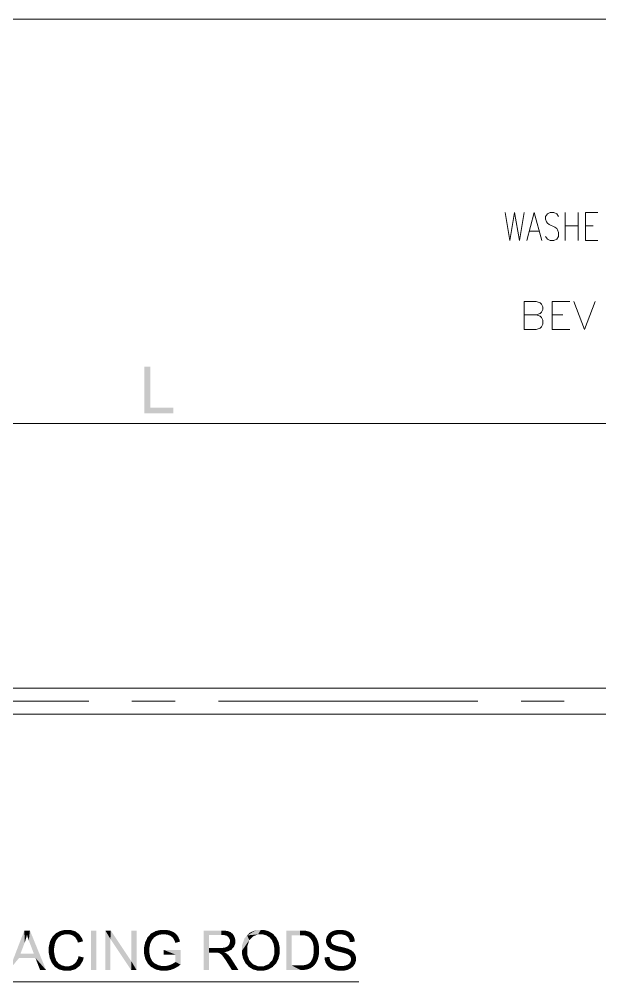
# Model space of a CAD drawing. Header units: millimetres. Extents: x 2 to 579, y 1 to 405.
# Drawn here: x 235.5 to 269.1, y 152.5 to 208.2 of the extents above; entities that cross this region are included whole.
import ezdxf

# ---------------------------------------------------------------- set-up
doc = ezdxf.new("R2010")
doc.units = ezdxf.units.MM
doc.linetypes.add('XKITLINE00', pattern=[0])
doc.layers.add('GraphicObject', color=6, linetype='Continuous', lineweight=0)
doc.layers.add('LinkedObject', color=7, linetype='Continuous', lineweight=0)

# ---------------------------------------------------------------- blocks, each defined once
blk = doc.blocks.new('*A3')
at = {"layer": 'GraphicObject', "color": 3, "linetype": 'XKITLINE00', "lineweight": 0}
blk.add_line((310.428, 208.192), (175.868, 208.192), dxfattribs=at)
blk = doc.blocks.new('*A4')
at = {"layer": 'LinkedObject'}
for points in [[(243.12, 188.088), (242.764, 185.388), (242.764, 188.088)], [(243.12, 185.707), (242.764, 185.388), (243.12, 188.088)], [(242.764, 185.388), (243.12, 185.707), (244.449, 185.388)], [(244.449, 185.388), (243.12, 185.707), (244.449, 185.707)], [(235.83, 155.452), (235.86, 154.774), (234.952, 153.165)], [(235.86, 154.774), (235.83, 155.452), (235.899, 154.883)], [(235.899, 154.883), (235.83, 155.452), (235.961, 155.102)], [(235.961, 155.102), (235.83, 155.452), (235.984, 155.212)], [(236.156, 155.452), (235.984, 155.212), (235.83, 155.452)], [(235.984, 155.212), (236.156, 155.452), (236.011, 155.118)], [(236.011, 155.118), (236.156, 155.452), (236.092, 154.88)], [(236.092, 154.88), (236.156, 155.452), (236.146, 154.736)], [(236.146, 154.736), (236.156, 155.452), (236.385, 154.105)], [(236.385, 154.105), (236.156, 155.452), (236.479, 153.858)], [(236.479, 153.858), (236.156, 155.452), (237.089, 153.165)], [(237.895, 155.422), (238.185, 155.232), (237.769, 155.353)], [(238.172, 155.491), (238.185, 155.232), (237.895, 155.422)], [(238.323, 155.491), (238.185, 155.232), (238.172, 155.491)], [(238.185, 155.232), (238.323, 155.491), (238.317, 155.232)], [(238.323, 155.491), (238.432, 155.232), (238.317, 155.232)], [(238.783, 155.403), (238.323, 155.491), (238.495, 155.491)], [(238.9, 155.316), (238.323, 155.491), (238.783, 155.403)], [(238.622, 155.175), (238.323, 155.491), (238.9, 155.316)], [(238.432, 155.232), (238.323, 155.491), (238.622, 155.175)], [(239.989, 155.452), (239.687, 153.165), (239.687, 155.452)], [(239.989, 153.165), (239.687, 153.165), (239.989, 155.452)], [(240.52, 155.452), (240.81, 154.96), (240.52, 153.165)], [(240.81, 154.96), (240.52, 155.452), (240.831, 155.452)], [(240.81, 154.96), (240.831, 155.452), (242.009, 153.165)], [(242.009, 153.165), (240.831, 155.452), (242.029, 153.657)], [(242.32, 155.452), (242.029, 153.657), (242.029, 155.452)], [(242.32, 153.165), (242.029, 153.657), (242.32, 155.452)], [(243.726, 155.491), (243.293, 155.35), (243.424, 155.421)], [(243.794, 155.232), (243.293, 155.35), (243.726, 155.491)], [(243.898, 155.232), (243.726, 155.491), (243.897, 155.491)], [(243.794, 155.232), (243.726, 155.491), (243.898, 155.232)], [(243.897, 155.491), (243.984, 155.232), (243.898, 155.232)], [(244.021, 155.491), (243.984, 155.232), (243.897, 155.491)], [(243.984, 155.232), (244.021, 155.491), (244.142, 155.202)], [(244.345, 155.41), (244.021, 155.491), (244.245, 155.451)], [(244.142, 155.202), (244.021, 155.491), (244.345, 155.41)], [(246.507, 154.443), (246.205, 153.165), (246.205, 155.452)], [(246.205, 155.452), (246.507, 155.2), (246.507, 154.443)], [(247.23, 155.2), (246.205, 155.452), (247.217, 155.452)], [(246.507, 155.2), (246.205, 155.452), (247.23, 155.2)], [(247.217, 155.452), (247.357, 155.2), (247.23, 155.2)], [(247.602, 155.421), (247.217, 155.452), (247.37, 155.452)], [(247.681, 155.39), (247.217, 155.452), (247.602, 155.421)], [(247.543, 155.148), (247.217, 155.452), (247.681, 155.39)], [(247.357, 155.2), (247.217, 155.452), (247.543, 155.148)], [(249.265, 155.491), (248.718, 155.169), (248.871, 155.33)], [(249.507, 155.491), (248.718, 155.169), (249.265, 155.491)], [(249.348, 155.23), (248.718, 155.169), (249.507, 155.491)], [(249.348, 155.23), (249.507, 155.491), (249.508, 155.23)], [(249.507, 155.491), (249.622, 155.23), (249.508, 155.23)], [(249.951, 155.415), (249.507, 155.491), (249.665, 155.491)], [(250.078, 155.34), (249.507, 155.491), (249.951, 155.415)], [(249.826, 155.173), (249.507, 155.491), (250.078, 155.34)], [(249.622, 155.23), (249.507, 155.491), (249.826, 155.173)], [(250.99, 155.452), (251.291, 155.182), (250.99, 153.165)], [(251.772, 155.182), (250.99, 155.452), (251.777, 155.452)], [(251.291, 155.182), (250.99, 155.452), (251.772, 155.182)], [(251.777, 155.452), (251.907, 155.182), (251.772, 155.182)], [(251.91, 155.452), (251.907, 155.182), (251.777, 155.452)], [(251.91, 155.452), (252.103, 155.159), (251.907, 155.182)], [(252.113, 155.436), (252.103, 155.159), (251.91, 155.452)], [(252.183, 155.419), (252.103, 155.159), (252.113, 155.436)], [(252.183, 155.419), (252.163, 155.135), (252.103, 155.159)], [(252.163, 155.135), (252.183, 155.419), (252.248, 155.103)], [(252.449, 155.315), (252.183, 155.419), (252.282, 155.397)], [(252.518, 155.255), (252.183, 155.419), (252.449, 155.315)], [(252.391, 154.973), (252.183, 155.419), (252.518, 155.255)], [(252.248, 155.103), (252.183, 155.419), (252.391, 154.973)], [(253.757, 155.173), (253.569, 155.374), (253.664, 155.413)], [(253.758, 155.452), (253.957, 155.223), (253.664, 155.413)], [(253.664, 155.413), (253.957, 155.223), (253.757, 155.173)], [(253.967, 155.491), (253.957, 155.223), (253.758, 155.452)], [(254.083, 155.491), (253.957, 155.223), (253.967, 155.491)], [(253.957, 155.223), (254.083, 155.491), (254.094, 155.223)], [(254.083, 155.491), (254.226, 155.223), (254.094, 155.223)], [(254.434, 155.45), (254.083, 155.491), (254.21, 155.491)], [(254.531, 155.409), (254.083, 155.491), (254.434, 155.45)], [(254.425, 155.168), (254.083, 155.491), (254.531, 155.409)], [(254.226, 155.223), (254.083, 155.491), (254.425, 155.168)], [(237.628, 154.767), (237.313, 154.816), (237.381, 154.949)], [(237.45, 155.082), (237.788, 155.043), (237.381, 154.949)], [(237.381, 154.949), (237.788, 155.043), (237.664, 154.873)], [(237.628, 154.767), (237.381, 154.949), (237.664, 154.873)], [(237.643, 155.284), (237.788, 155.043), (237.45, 155.082)], [(237.769, 155.353), (237.788, 155.043), (237.643, 155.284)], [(237.769, 155.353), (238.185, 155.232), (237.965, 155.169)], [(237.788, 155.043), (237.769, 155.353), (237.876, 155.106)], [(237.876, 155.106), (237.769, 155.353), (237.965, 155.169)], [(238.622, 155.175), (238.9, 155.316), (238.697, 155.118)], [(238.9, 155.316), (238.773, 155.061), (238.697, 155.118)], [(238.773, 155.061), (238.9, 155.316), (238.888, 154.88)], [(238.888, 154.88), (238.9, 155.316), (239.225, 154.825)], [(238.888, 154.88), (239.225, 154.825), (238.928, 154.755)], [(239.18, 154.983), (238.9, 155.316), (239.017, 155.229)], [(239.225, 154.825), (238.9, 155.316), (239.18, 154.983)], [(240.52, 153.165), (240.81, 154.96), (240.81, 153.165)], [(242.892, 154.921), (242.752, 154.464), (242.822, 154.776)], [(243.107, 154.67), (242.752, 154.464), (242.892, 154.921)], [(243.293, 155.35), (242.892, 154.921), (243.162, 155.28)], [(243.463, 155.138), (242.892, 154.921), (243.293, 155.35)], [(243.162, 155.28), (242.892, 154.921), (242.961, 155.065)], [(243.341, 155.054), (242.892, 154.921), (243.463, 155.138)], [(243.295, 155.003), (242.892, 154.921), (243.341, 155.054)], [(243.248, 154.951), (242.892, 154.921), (243.295, 155.003)], [(243.176, 154.838), (242.892, 154.921), (243.248, 154.951)], [(242.892, 154.921), (243.176, 154.838), (243.15, 154.777)], [(243.107, 154.67), (242.892, 154.921), (243.15, 154.777)], [(243.293, 155.35), (243.539, 155.169), (243.463, 155.138)], [(243.539, 155.169), (243.293, 155.35), (243.614, 155.201)], [(243.614, 155.201), (243.293, 155.35), (243.794, 155.232)], [(244.142, 155.202), (244.345, 155.41), (244.213, 155.172)], [(244.345, 155.41), (244.284, 155.142), (244.213, 155.172)], [(244.284, 155.142), (244.345, 155.41), (244.393, 155.062)], [(244.603, 155.258), (244.345, 155.41), (244.446, 155.37)], [(244.66, 155.187), (244.345, 155.41), (244.603, 155.258)], [(244.393, 155.062), (244.345, 155.41), (244.66, 155.187)], [(244.393, 155.062), (244.66, 155.187), (244.431, 155.012)], [(244.66, 155.187), (244.469, 154.962), (244.431, 155.012)], [(244.469, 154.962), (244.66, 155.187), (244.533, 154.825)], [(244.533, 154.825), (244.66, 155.187), (244.803, 154.928)], [(244.533, 154.825), (244.803, 154.928), (244.559, 154.737)], [(244.559, 154.737), (244.803, 154.928), (244.833, 154.812)], [(244.803, 154.928), (244.66, 155.187), (244.717, 155.115)], [(247.681, 155.39), (247.602, 155.096), (247.543, 155.148)], [(247.761, 155.359), (247.602, 155.096), (247.681, 155.39)], [(247.602, 155.096), (247.761, 155.359), (247.66, 155.044)], [(247.66, 155.044), (247.761, 155.359), (247.935, 155.173)], [(247.935, 155.173), (247.719, 154.91), (247.66, 155.044)], [(247.983, 155.095), (247.719, 154.91), (247.935, 155.173)], [(248.03, 154.922), (247.719, 154.91), (247.983, 155.095)], [(248.03, 154.828), (247.719, 154.91), (248.03, 154.922)], [(247.719, 154.91), (248.03, 154.828), (247.719, 154.829)], [(247.935, 155.173), (247.761, 155.359), (247.888, 155.251)], [(248.718, 155.169), (248.412, 154.278), (248.565, 155.008)], [(248.839, 154.899), (248.412, 154.278), (248.718, 155.169)], [(248.565, 155.008), (248.412, 154.278), (248.412, 154.563)], [(248.723, 154.531), (248.412, 154.278), (248.839, 154.899)], [(249.071, 155.12), (248.718, 155.169), (249.348, 155.23)], [(248.718, 155.169), (249.071, 155.12), (248.955, 155.01)], [(248.839, 154.899), (248.718, 155.169), (248.955, 155.01)], [(249.826, 155.173), (250.078, 155.34), (249.917, 155.116)], [(250.078, 155.34), (250.008, 155.058), (249.917, 155.116)], [(250.008, 155.058), (250.078, 155.34), (250.146, 154.897)], [(250.398, 155.053), (250.078, 155.34), (250.205, 155.264)], [(250.465, 154.918), (250.078, 155.34), (250.398, 155.053)], [(250.146, 154.897), (250.078, 155.34), (250.465, 154.918)], [(250.146, 154.897), (250.465, 154.918), (250.193, 154.793)], [(250.465, 154.918), (250.24, 154.689), (250.193, 154.793)], [(250.24, 154.689), (250.465, 154.918), (250.287, 154.445)], [(250.287, 154.445), (250.465, 154.918), (250.598, 154.476)], [(250.598, 154.476), (250.465, 154.918), (250.532, 154.783)], [(250.99, 153.165), (251.291, 155.182), (251.291, 153.435)], [(252.518, 155.255), (252.45, 154.877), (252.391, 154.973)], [(252.609, 155.179), (252.45, 154.877), (252.518, 155.255)], [(252.744, 154.984), (252.45, 154.877), (252.609, 155.179)], [(252.45, 154.877), (252.744, 154.984), (252.509, 154.781)], [(252.509, 154.781), (252.744, 154.984), (252.789, 154.865)], [(252.789, 154.865), (252.568, 154.505), (252.509, 154.781)], [(252.834, 154.746), (252.568, 154.505), (252.789, 154.865)], [(253.377, 155.184), (253.279, 154.86), (253.328, 155.109)], [(253.632, 155.072), (253.279, 154.86), (253.377, 155.184)], [(253.328, 155.109), (253.279, 154.86), (253.279, 154.947)], [(253.569, 154.951), (253.279, 154.86), (253.632, 155.072)], [(253.279, 154.86), (253.569, 154.951), (253.569, 154.88)], [(253.569, 154.818), (253.279, 154.86), (253.569, 154.88)], [(253.279, 154.86), (253.569, 154.818), (253.279, 154.781)], [(253.426, 155.259), (253.695, 155.123), (253.377, 155.184)], [(253.377, 155.184), (253.695, 155.123), (253.632, 155.072)], [(253.569, 155.374), (253.695, 155.123), (253.426, 155.259)], [(253.695, 155.123), (253.569, 155.374), (253.757, 155.173)], [(254.531, 155.409), (254.493, 155.112), (254.425, 155.168)], [(254.628, 155.368), (254.493, 155.112), (254.531, 155.409)], [(254.493, 155.112), (254.628, 155.368), (254.56, 155.057)], [(254.56, 155.057), (254.628, 155.368), (254.829, 155.168)], [(254.829, 155.168), (254.639, 154.893), (254.56, 155.057)], [(254.829, 155.168), (254.628, 155.368), (254.777, 155.247)], [(254.881, 155.088), (254.639, 154.893), (254.829, 155.168)], [(254.937, 154.908), (254.639, 154.893), (254.881, 155.088)], [(254.941, 154.807), (254.639, 154.893), (254.937, 154.908)], [(254.639, 154.893), (254.941, 154.807), (254.651, 154.784)], [(234.952, 153.165), (235.86, 154.774), (235.608, 154.105)], [(237.592, 154.66), (237.245, 154.504), (237.313, 154.816)], [(237.556, 154.44), (237.245, 154.504), (237.592, 154.66)], [(237.245, 154.504), (237.556, 154.44), (237.245, 154.326)], [(237.245, 154.326), (237.556, 154.44), (237.556, 154.327)], [(237.556, 154.327), (237.245, 154.162), (237.245, 154.326)], [(237.556, 154.181), (237.245, 154.162), (237.556, 154.327)], [(237.592, 154.66), (237.313, 154.816), (237.628, 154.767)], [(243.063, 154.44), (242.752, 154.464), (243.107, 154.67)], [(242.752, 154.464), (243.063, 154.44), (242.752, 154.298)], [(242.752, 154.298), (243.063, 154.44), (243.063, 154.316)], [(243.063, 154.163), (242.752, 154.298), (243.063, 154.316)], [(243.898, 154.331), (244.57, 154.061), (243.898, 154.061)], [(244.867, 154.331), (244.57, 154.061), (243.898, 154.331)], [(244.57, 153.635), (244.867, 154.331), (244.867, 153.483)], [(244.57, 154.061), (244.867, 154.331), (244.57, 153.635)], [(246.507, 154.443), (246.507, 154.18), (246.205, 153.165)], [(246.858, 154.18), (246.507, 154.443), (247.157, 154.443)], [(246.507, 154.18), (246.507, 154.443), (246.858, 154.18)], [(246.858, 154.18), (247.157, 154.443), (246.916, 154.18)], [(246.916, 154.18), (247.157, 154.443), (247, 154.175)], [(247, 154.175), (247.157, 154.443), (247.026, 154.169)], [(247.026, 154.169), (247.157, 154.443), (247.061, 154.161)], [(247.061, 154.161), (247.157, 154.443), (247.13, 154.131)], [(247.13, 154.131), (247.157, 154.443), (247.26, 154.443)], [(247.13, 154.131), (247.26, 154.443), (247.164, 154.109)], [(247.26, 154.443), (247.387, 154.206), (247.164, 154.109)], [(247.422, 154.465), (247.387, 154.206), (247.26, 154.443)], [(247.387, 154.206), (247.422, 154.465), (247.551, 154.228)], [(247.481, 154.486), (247.873, 154.418), (247.422, 154.465)], [(247.794, 154.334), (247.422, 154.465), (247.873, 154.418)], [(247.551, 154.228), (247.422, 154.465), (247.794, 154.334)], [(247.539, 154.508), (247.873, 154.418), (247.481, 154.486)], [(247.873, 154.418), (247.539, 154.508), (247.628, 154.576)], [(247.658, 154.624), (247.873, 154.418), (247.628, 154.576)], [(247.689, 154.671), (247.873, 154.418), (247.658, 154.624)], [(247.689, 154.671), (248.03, 154.828), (247.873, 154.418)], [(247.719, 154.773), (248.03, 154.828), (247.689, 154.671)], [(248.03, 154.828), (247.719, 154.773), (247.719, 154.829)], [(247.873, 154.418), (248.03, 154.828), (247.952, 154.501)], [(247.952, 154.501), (248.03, 154.828), (248.03, 154.706)], [(248.412, 154.278), (248.723, 154.531), (248.723, 154.273)], [(250.177, 153.745), (250.598, 154.305), (250.458, 153.683)], [(250.287, 154.085), (250.598, 154.305), (250.177, 153.745)], [(250.287, 154.306), (250.598, 154.476), (250.598, 154.305)], [(250.287, 154.445), (250.598, 154.476), (250.287, 154.306)], [(250.598, 154.305), (250.287, 154.085), (250.287, 154.306)], [(250.458, 153.683), (250.598, 154.305), (250.528, 153.82)], [(250.528, 153.82), (250.598, 154.305), (250.598, 154.131)], [(252.879, 154.474), (252.568, 154.505), (252.834, 154.746)], [(252.879, 154.321), (252.568, 154.505), (252.879, 154.474)], [(252.568, 154.505), (252.879, 154.321), (252.568, 154.326)], [(252.879, 154.321), (252.568, 154.196), (252.568, 154.326)], [(252.879, 154.191), (252.568, 154.196), (252.879, 154.321)], [(253.279, 154.781), (253.569, 154.818), (253.319, 154.639)], [(253.319, 154.639), (253.569, 154.818), (253.359, 154.575)], [(253.359, 154.575), (253.569, 154.818), (253.614, 154.717)], [(253.614, 154.717), (253.521, 154.405), (253.359, 154.575)], [(253.359, 154.575), (253.521, 154.405), (253.399, 154.511)], [(253.658, 154.677), (253.521, 154.405), (253.614, 154.717)], [(253.521, 154.405), (253.658, 154.677), (253.602, 154.362)], [(253.602, 154.362), (253.658, 154.677), (253.702, 154.637)], [(253.602, 154.362), (253.702, 154.637), (253.665, 154.328)], [(253.665, 154.328), (253.702, 154.637), (253.886, 154.257)], [(253.886, 154.257), (253.702, 154.637), (253.93, 154.556)], [(253.886, 154.257), (253.93, 154.556), (254.043, 154.219)], [(254.043, 154.219), (253.93, 154.556), (254.114, 154.514)], [(254.043, 154.219), (254.114, 154.514), (254.2, 154.181)], [(254.2, 154.181), (254.114, 154.514), (254.298, 154.472)], [(254.2, 154.181), (254.298, 154.472), (254.404, 154.125)], [(254.404, 154.125), (254.298, 154.472), (254.45, 154.108)], [(254.45, 154.108), (254.298, 154.472), (254.522, 154.08)], [(254.551, 154.399), (254.522, 154.08), (254.298, 154.472)], [(254.62, 154.368), (254.522, 154.08), (254.551, 154.399)], [(254.522, 154.08), (254.62, 154.368), (254.625, 154.013)], [(254.625, 154.013), (254.62, 154.368), (254.72, 154.322)], [(254.625, 154.013), (254.72, 154.322), (254.656, 153.973)], [(254.656, 153.973), (254.72, 154.322), (254.688, 153.933)], [(254.72, 154.322), (254.915, 154.135), (254.688, 153.933)], [(254.915, 154.135), (254.72, 154.322), (254.867, 154.206)], [(235.522, 153.858), (234.952, 153.165), (235.608, 154.105)], [(235.608, 154.105), (236.479, 153.858), (235.522, 153.858)], [(236.385, 154.105), (236.479, 153.858), (235.608, 154.105)], [(236.479, 153.858), (237.089, 153.165), (236.744, 153.165)], [(237.556, 154.181), (237.366, 153.713), (237.245, 154.162)], [(237.245, 154.162), (237.366, 153.713), (237.305, 153.855)], [(237.599, 153.926), (237.366, 153.713), (237.556, 154.181)], [(237.366, 153.713), (237.599, 153.926), (237.641, 153.818)], [(237.683, 153.709), (237.366, 153.713), (237.641, 153.818)], [(238.812, 153.605), (239.264, 153.89), (238.922, 153.322)], [(238.931, 153.822), (239.264, 153.89), (238.812, 153.605)], [(238.922, 153.322), (239.264, 153.89), (239.046, 153.42)], [(239.264, 153.89), (238.931, 153.822), (238.962, 153.967)], [(239.046, 153.42), (239.264, 153.89), (239.217, 153.704)], [(242.752, 154.298), (242.892, 153.688), (242.752, 154.129)], [(243.063, 154.163), (242.892, 153.688), (242.752, 154.298)], [(242.752, 154.129), (242.892, 153.688), (242.822, 153.824)], [(243.116, 153.907), (242.892, 153.688), (243.063, 154.163)], [(242.892, 153.688), (243.116, 153.907), (243.168, 153.804)], [(243.221, 153.701), (242.892, 153.688), (243.168, 153.804)], [(246.205, 153.165), (246.507, 154.18), (246.507, 153.165)], [(247.164, 154.109), (247.387, 154.206), (247.197, 154.087)], [(247.387, 154.206), (247.274, 154.011), (247.197, 154.087)], [(247.447, 154.177), (247.274, 154.011), (247.387, 154.206)], [(247.274, 154.011), (247.447, 154.177), (247.317, 153.956)], [(247.317, 153.956), (247.447, 154.177), (247.36, 153.901)], [(247.36, 153.901), (247.447, 154.177), (247.569, 154.092)], [(247.569, 154.092), (247.469, 153.744), (247.36, 153.901)], [(247.569, 154.092), (247.447, 154.177), (247.538, 154.12)], [(247.636, 154.031), (247.469, 153.744), (247.569, 154.092)], [(247.761, 153.879), (247.469, 153.744), (247.636, 154.031)], [(247.469, 153.744), (247.761, 153.879), (247.535, 153.641)], [(247.535, 153.641), (247.761, 153.879), (247.82, 153.787)], [(247.535, 153.641), (247.82, 153.787), (247.837, 153.165)], [(247.837, 153.165), (247.82, 153.787), (248.215, 153.165)], [(248.412, 154.278), (248.723, 154.066), (248.412, 154.128)], [(248.723, 154.066), (248.412, 154.278), (248.723, 154.273)], [(248.412, 154.128), (248.723, 154.066), (248.478, 153.842)], [(248.478, 153.842), (248.723, 154.066), (248.543, 153.708)], [(248.543, 153.708), (248.723, 154.066), (248.834, 153.741)], [(250.458, 153.683), (250.067, 153.625), (250.177, 153.745)], [(252.477, 153.794), (252.662, 153.526), (252.394, 153.649)], [(252.818, 153.859), (252.477, 153.794), (252.537, 153.976)], [(252.787, 153.759), (252.477, 153.794), (252.818, 153.859)], [(252.709, 153.592), (252.477, 153.794), (252.787, 153.759)], [(252.662, 153.526), (252.477, 153.794), (252.709, 153.592)], [(252.568, 154.196), (252.879, 154.191), (252.537, 153.976)], [(252.537, 153.976), (252.879, 154.191), (252.818, 153.859)], [(252.818, 153.859), (252.879, 154.191), (252.848, 153.96)], [(253.49, 153.838), (253.194, 153.899), (253.48, 153.924)], [(253.194, 153.899), (253.319, 153.488), (253.197, 153.785)], [(253.49, 153.838), (253.319, 153.488), (253.194, 153.899)], [(253.197, 153.785), (253.319, 153.488), (253.26, 153.579)], [(253.537, 153.697), (253.319, 153.488), (253.49, 153.838)], [(254.687, 153.634), (255.01, 153.81), (254.958, 153.547)], [(254.72, 153.732), (255.01, 153.81), (254.687, 153.634)], [(254.688, 153.933), (254.915, 154.135), (254.72, 153.839)], [(254.72, 153.839), (254.915, 154.135), (254.962, 154.065)], [(254.72, 153.839), (254.962, 154.065), (254.72, 153.785)], [(254.72, 153.785), (254.962, 154.065), (254.72, 153.732)], [(254.962, 154.065), (255.01, 153.81), (254.72, 153.732)], [(254.958, 153.547), (255.01, 153.81), (255.01, 153.719)], [(255.01, 153.81), (254.962, 154.065), (255.01, 153.902)], [(237.366, 153.713), (237.718, 153.277), (237.426, 153.57)], [(237.683, 153.709), (237.718, 153.277), (237.366, 153.713)], [(237.426, 153.57), (237.718, 153.277), (237.602, 153.352)], [(237.816, 153.546), (237.718, 153.277), (237.683, 153.709)], [(237.718, 153.277), (237.816, 153.546), (237.905, 153.492)], [(237.995, 153.438), (237.718, 153.277), (237.905, 153.492)], [(237.995, 153.438), (238.319, 153.126), (237.718, 153.277)], [(237.718, 153.277), (238.319, 153.126), (237.834, 153.201)], [(237.834, 153.201), (238.319, 153.126), (238.134, 153.126)], [(238.189, 153.385), (238.319, 153.126), (237.995, 153.438)], [(238.319, 153.126), (238.189, 153.385), (238.294, 153.385)], [(238.421, 153.385), (238.319, 153.126), (238.294, 153.385)], [(238.421, 153.385), (238.922, 153.322), (238.319, 153.126)], [(238.319, 153.126), (238.922, 153.322), (238.497, 153.126)], [(238.636, 153.458), (238.922, 153.322), (238.421, 153.385)], [(238.497, 153.126), (238.922, 153.322), (238.799, 153.224)], [(238.922, 153.322), (238.636, 153.458), (238.724, 153.531)], [(238.812, 153.605), (238.922, 153.322), (238.724, 153.531)], [(242.029, 153.657), (242.32, 153.165), (242.009, 153.165)], [(243.221, 153.701), (243.308, 153.27), (242.892, 153.688)], [(242.892, 153.688), (243.308, 153.27), (242.963, 153.551)], [(242.963, 153.551), (243.308, 153.27), (243.17, 153.343)], [(243.374, 153.548), (243.308, 153.27), (243.221, 153.701)], [(243.308, 153.27), (243.374, 153.548), (243.475, 153.498)], [(243.575, 153.448), (243.308, 153.27), (243.475, 153.498)], [(243.575, 153.448), (243.92, 153.126), (243.308, 153.27)], [(243.308, 153.27), (243.92, 153.126), (243.446, 153.198)], [(243.446, 153.198), (243.92, 153.126), (243.752, 153.126)], [(243.789, 153.398), (243.92, 153.126), (243.575, 153.448)], [(243.92, 153.126), (243.789, 153.398), (243.902, 153.398)], [(243.902, 153.398), (244.045, 153.126), (243.92, 153.126)], [(244.001, 153.398), (244.045, 153.126), (243.902, 153.398)], [(244.193, 153.436), (244.289, 153.171), (244.001, 153.398)], [(244.001, 153.398), (244.289, 153.171), (244.045, 153.126)], [(244.407, 153.216), (244.193, 153.436), (244.286, 153.474)], [(244.289, 153.171), (244.193, 153.436), (244.407, 153.216)], [(244.38, 153.512), (244.526, 153.261), (244.286, 153.474)], [(244.286, 153.474), (244.526, 153.261), (244.407, 153.216)], [(244.522, 153.593), (244.867, 153.483), (244.38, 153.512)], [(244.38, 153.512), (244.867, 153.483), (244.526, 153.261)], [(244.57, 153.635), (244.867, 153.483), (244.522, 153.593)], [(244.526, 153.261), (244.867, 153.483), (244.756, 153.394)], [(248.834, 153.741), (248.801, 153.36), (248.543, 153.708)], [(248.543, 153.708), (248.801, 153.36), (248.609, 153.573)], [(248.946, 153.622), (248.801, 153.36), (248.834, 153.741)], [(248.801, 153.36), (248.946, 153.622), (248.928, 153.282)], [(248.928, 153.282), (248.946, 153.622), (249.057, 153.503)], [(249.057, 153.503), (249.505, 153.126), (248.928, 153.282)], [(248.928, 153.282), (249.505, 153.126), (249.055, 153.204)], [(249.055, 153.204), (249.505, 153.126), (249.344, 153.126)], [(249.336, 153.385), (249.505, 153.126), (249.057, 153.503)], [(249.505, 153.126), (249.336, 153.385), (249.504, 153.385)], [(249.675, 153.385), (249.505, 153.126), (249.504, 153.385)], [(249.505, 153.126), (249.675, 153.385), (249.654, 153.126)], [(249.654, 153.126), (249.675, 153.385), (249.932, 153.197)], [(250.06, 153.267), (249.675, 153.385), (249.956, 153.505)], [(249.932, 153.197), (249.675, 153.385), (250.06, 153.267)], [(250.067, 153.625), (250.189, 153.338), (249.956, 153.505)], [(249.956, 153.505), (250.189, 153.338), (250.06, 153.267)], [(250.388, 153.545), (250.067, 153.625), (250.458, 153.683)], [(250.189, 153.338), (250.067, 153.625), (250.388, 153.545)], [(251.291, 153.435), (251.814, 153.165), (250.99, 153.165)], [(251.78, 153.435), (251.814, 153.165), (251.291, 153.435)], [(251.78, 153.435), (251.918, 153.165), (251.814, 153.165)], [(251.893, 153.435), (251.918, 153.165), (251.78, 153.435)], [(252.181, 153.204), (251.893, 153.435), (252.07, 153.456)], [(252.101, 153.184), (251.893, 153.435), (252.181, 153.204)], [(251.918, 153.165), (251.893, 153.435), (252.101, 153.184)], [(252.135, 153.477), (252.181, 153.204), (252.07, 153.456)], [(252.199, 153.498), (252.181, 153.204), (252.135, 153.477)], [(252.181, 153.204), (252.199, 153.498), (252.261, 153.223)], [(252.454, 153.319), (252.199, 153.498), (252.302, 153.557)], [(252.397, 153.281), (252.199, 153.498), (252.454, 153.319)], [(252.261, 153.223), (252.199, 153.498), (252.397, 153.281)], [(252.34, 153.596), (252.51, 153.356), (252.302, 153.557)], [(252.302, 153.557), (252.51, 153.356), (252.454, 153.319)], [(252.662, 153.526), (252.34, 153.596), (252.394, 153.649)], [(252.614, 153.46), (252.34, 153.596), (252.662, 153.526)], [(252.51, 153.356), (252.34, 153.596), (252.614, 153.46)], [(253.319, 153.488), (253.537, 153.697), (253.379, 153.398)], [(253.379, 153.398), (253.537, 153.697), (253.543, 153.262)], [(253.574, 153.642), (253.543, 153.262), (253.537, 153.697)], [(253.611, 153.587), (253.543, 153.262), (253.574, 153.642)], [(253.611, 153.587), (253.648, 153.216), (253.543, 153.262)], [(253.726, 153.498), (253.648, 153.216), (253.611, 153.587)], [(253.648, 153.216), (253.726, 153.498), (253.752, 153.171)], [(253.804, 153.464), (253.752, 153.171), (253.726, 153.498)], [(253.881, 153.43), (253.752, 153.171), (253.804, 153.464)], [(253.881, 153.43), (254.012, 153.126), (253.752, 153.171)], [(254.056, 153.396), (254.012, 153.126), (253.881, 153.43)], [(254.056, 153.396), (254.167, 153.126), (254.012, 153.126)], [(254.153, 153.396), (254.167, 153.126), (254.056, 153.396)], [(254.153, 153.396), (254.289, 153.126), (254.167, 153.126)], [(254.24, 153.396), (254.289, 153.126), (254.153, 153.396)], [(254.392, 153.422), (254.606, 153.216), (254.24, 153.396)], [(254.24, 153.396), (254.606, 153.216), (254.289, 153.126)], [(254.289, 153.126), (254.606, 153.216), (254.509, 153.171)], [(254.458, 153.448), (254.854, 153.386), (254.392, 153.422)], [(254.704, 153.261), (254.392, 153.422), (254.854, 153.386)], [(254.606, 153.216), (254.392, 153.422), (254.704, 153.261)], [(254.524, 153.473), (254.854, 153.386), (254.458, 153.448)], [(254.623, 153.544), (254.906, 153.467), (254.524, 153.473)], [(254.524, 153.473), (254.906, 153.467), (254.854, 153.386)], [(254.655, 153.589), (254.958, 153.547), (254.623, 153.544)], [(254.906, 153.467), (254.623, 153.544), (254.958, 153.547)], [(254.687, 153.634), (254.958, 153.547), (254.655, 153.589)]]:
    blk.add_hatch(color=7, dxfattribs=at).paths.add_polyline_path(points, flags=17)
at = {"layer": 'LinkedObject', "color": 2, "linetype": 'XKITLINE00', "lineweight": 0}
for p, q in [((263.646, 197.007), (263.916, 195.387)), ((263.916, 195.387), (264.186, 197.007)), ((264.186, 197.007), (264.456, 195.387)), ((264.456, 195.387), (264.726, 197.007)), ((264.888, 195.387), (265.32, 197.007)), ((265.32, 197.007), (265.752, 195.387)), ((265.968, 196.775), (266.076, 196.929)), ((265.968, 196.621), (265.968, 196.775)), ((266.076, 196.929), (266.238, 197.007)), ((266.238, 197.007), (266.454, 197.007)), ((266.454, 197.007), (266.616, 196.929)), ((266.616, 196.929), (266.724, 196.775)), ((267.102, 197.007), (267.102, 195.387)), ((267.858, 197.007), (267.858, 195.387)), ((268.29, 195.387), (268.29, 197.007)), ((268.29, 197.007), (268.992, 197.007)), ((266.022, 196.467), (265.968, 196.621)), ((266.076, 196.389), (266.022, 196.467)), ((266.184, 196.312), (266.076, 196.389)), ((266.508, 196.158), (266.184, 196.312)), ((266.616, 196.081), (266.508, 196.158)), ((266.67, 196.004), (266.616, 196.081)), ((267.102, 196.235), (267.858, 196.235)), ((268.29, 196.235), (268.722, 196.235)), ((265.05, 195.927), (265.59, 195.927)), ((265.968, 195.618), (266.076, 195.464)), ((266.616, 195.464), (266.724, 195.618)), ((266.724, 195.849), (266.67, 196.004)), ((266.724, 195.618), (266.724, 195.849)), ((266.076, 195.464), (266.238, 195.387)), ((266.238, 195.387), (266.454, 195.387)), ((266.454, 195.387), (266.616, 195.464)), ((268.992, 195.387), (268.29, 195.387)), ((264.744, 190.231), (264.744, 191.851)), ((264.744, 191.851), (265.438, 191.851)), ((265.438, 191.851), (265.67, 191.774)), ((265.67, 191.774), (265.747, 191.697)), ((265.747, 191.697), (265.824, 191.543)), ((266.364, 190.231), (266.364, 191.851)), ((266.364, 191.851), (267.367, 191.851)), ((267.598, 191.851), (268.216, 190.231)), ((268.216, 190.231), (268.833, 191.851)), ((265.438, 191.08), (264.744, 191.08)), ((264.744, 191.08), (265.438, 191.08)), ((265.67, 191.157), (265.438, 191.08)), ((265.438, 191.08), (265.67, 191.003)), ((265.747, 191.234), (265.67, 191.157)), ((265.824, 191.388), (265.747, 191.234)), ((265.824, 191.543), (265.824, 191.388)), ((266.364, 191.08), (266.981, 191.08)), ((265.67, 191.003), (265.747, 190.926)), ((265.747, 190.926), (265.824, 190.771)), ((265.824, 190.54), (265.747, 190.386)), ((265.824, 190.771), (265.824, 190.54)), ((265.438, 190.231), (264.744, 190.231)), ((265.67, 190.308), (265.438, 190.231)), ((265.747, 190.386), (265.67, 190.308)), ((267.367, 190.231), (266.364, 190.231))]:
    blk.add_line(p, q, dxfattribs=at)
at = {"layer": 'LinkedObject', "color": 1, "linetype": 'XKITLINE00', "lineweight": 0}
blk.add_line((304.844, 184.803), (182.369, 184.803), dxfattribs=at)
at = {"layer": 'LinkedObject', "color": 7, "linetype": 'XKITLINE00', "lineweight": 0}
for p, q in [((199.649, 169.486), (287.564, 169.486)), ((287.564, 167.972), (198.569, 167.972)), ((234.956, 152.488), (237.085, 152.488)), ((237.085, 152.488), (239.39, 152.488)), ((239.39, 152.488), (240.277, 152.488)), ((240.277, 152.488), (242.583, 152.488)), ((242.583, 152.488), (245.066, 152.488)), ((245.066, 152.488), (245.954, 152.488)), ((245.954, 152.488), (248.259, 152.488)), ((248.259, 152.488), (250.743, 152.488)), ((250.743, 152.488), (253.048, 152.488)), ((253.048, 152.488), (255.177, 152.488))]:
    blk.add_line(p, q, dxfattribs=at)
at = {"layer": 'LinkedObject', "color": 6, "linetype": 'XKITLINE00', "lineweight": 0}
for p, q in [((224.558, 168.729), (239.558, 168.729)), ((242.058, 168.729), (244.558, 168.729)), ((247.058, 168.729), (262.058, 168.729)), ((264.558, 168.729), (267.058, 168.729))]:
    blk.add_line(p, q, dxfattribs=at)

msp = doc.modelspace()

# ---------------------------------------------------------------- block references
at = {"lineweight": 0}
for name in ['*A3', '*A4']:
    msp.add_blockref(name, (0, 0), dxfattribs=at)

doc.saveas('drawing.dxf')
